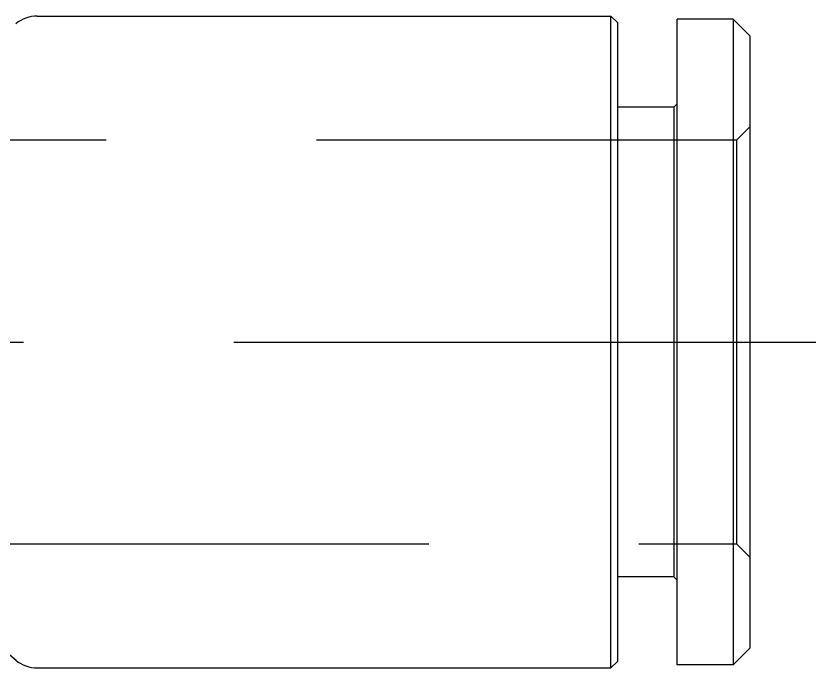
# Model space of a CAD drawing. Extents: x -50 to 64, y -50 to 12.
# Drawn here: x 10.02 to 34.2, y -9.85 to 9.85 of the extents above; entities that cross this region are included whole.
import ezdxf

# ---------------------------------------------------------------- set-up
doc = ezdxf.new("R2010")
doc.units = 0
doc.linetypes.add('CENTER', pattern=[50.8, 31.75, -6.35, 6.35, -6.35])
doc.linetypes.add('DASHED', pattern=[19.05, 12.7, -6.35])
doc.layers.get('0').update_dxf_attribs({"linetype": 'CONTINUOUS'})
doc.layers.add('CENTER', color=1, linetype='CENTER')

msp = doc.modelspace()

# ---------------------------------------------------------------- linework, layer by layer
at = {"color": 7, "linetype": 'CONTINUOUS'}
for p, q in [((10.664032, 9.85), (28, 9.85)), ((28, -9.85), (28, 9.85)), ((28.2, 9.65), (28, 9.85)), ((30, -9.75), (30, 9.75)), ((31.7, 9.75), (30, 9.75)), ((31.7, 9.75), (31.7, -9.75)), ((31.7, 9.75), (32.2, 9.25)), ((28.2, 9.65), (28.2, -9.65)), ((32.2, 9.25), (32.2, -9.25)), ((29.9, 7.1), (28.2, 7.1)), ((29.9, 7.1), (30, 7.2)), ((29.9, 7.1), (29.9, -7.1)), ((29.9, -7.1), (28.2, -7.1)), ((29.9, -7.1), (30, -7.2)), ((7.778839, -7.734026), (10.021161, -9.615974)), ((31.7, -9.75), (32.2, -9.25)), ((28.2, -9.65), (28, -9.85)), ((10.664032, -9.85), (28, -9.85)), ((31.7, -9.75), (30, -9.75))]:
    msp.add_line(p, q, dxfattribs=at)
at = {"color": 3, "linetype": 'DASHED'}
for p, q in [((32.2, 6.5), (31.8, 6.1)), ((31.8, 6.1), (9.8, 6.1)), ((31.8, 6.1), (31.8, -6.1)), ((9.8, -6.1), (31.8, -6.1)), ((31.8, -6.1), (32.2, -6.5))]:
    msp.add_line(p, q, dxfattribs=at)
at = {"color": 7, "linetype": 'CONTINUOUS'}
for centre, start, end in [((10.664032, 8.85), 90, 130.006256), ((10.664032, -8.85), 229.993744, 270)]:
    msp.add_arc(centre, 1, start, end, dxfattribs=at)
at = {"layer": 'CENTER', "color": 1, "linetype": 'CENTER'}
msp.add_line((-34.2, 0), (34.2, 0), dxfattribs=at)

doc.saveas('drawing.dxf')
